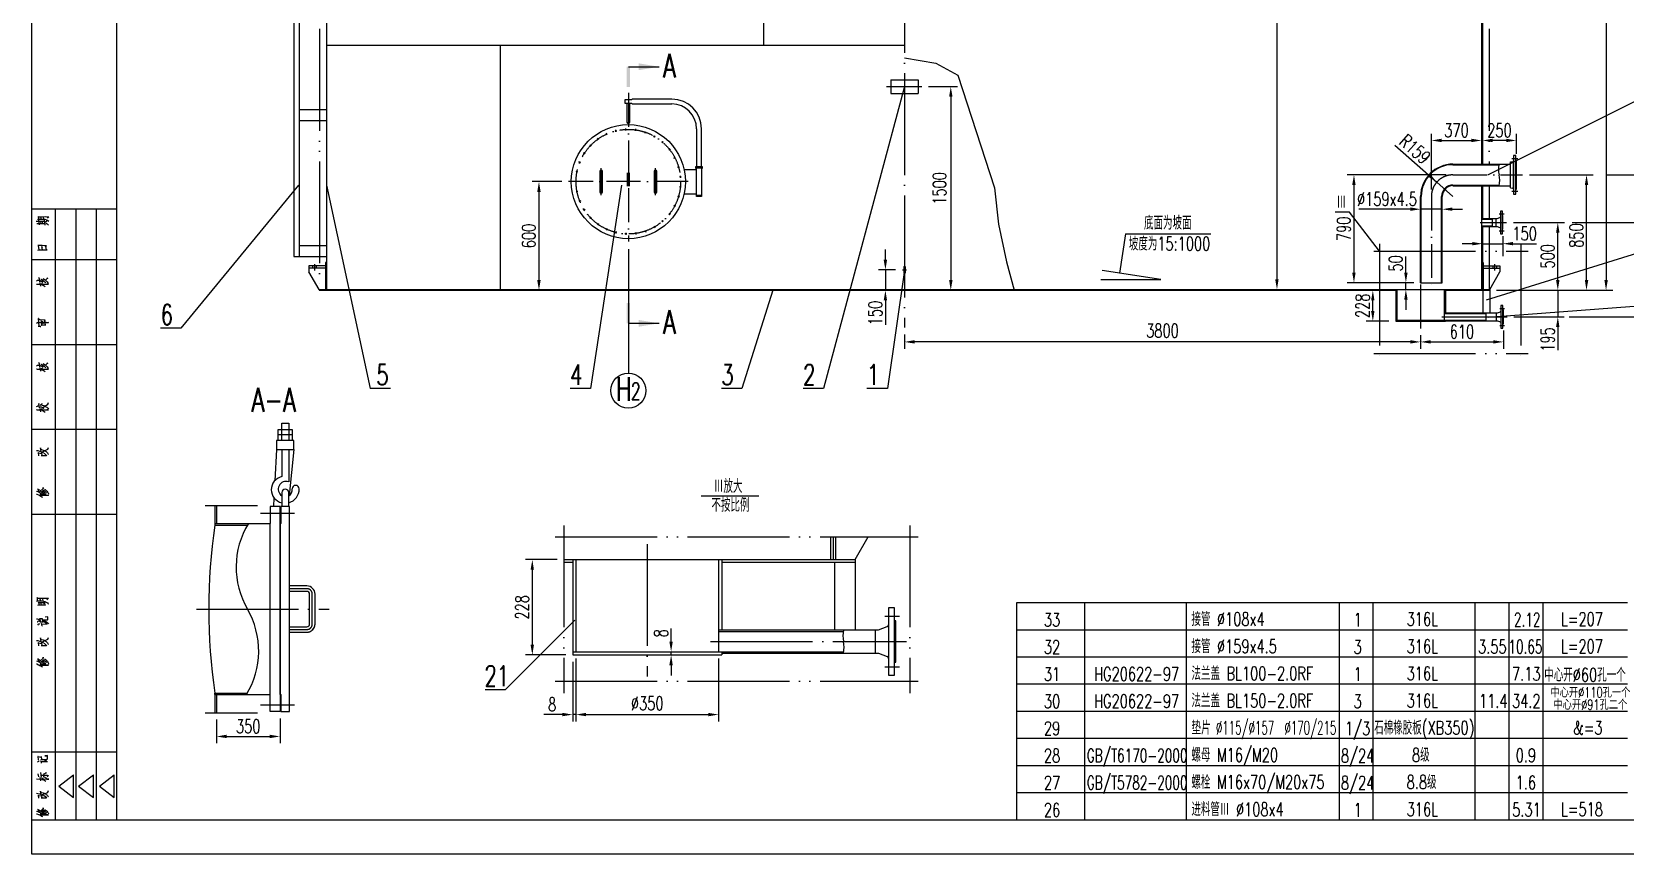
# Model space of a CAD drawing. Extents: x -6977 to 14023, y -4726 to 10124.
# Drawn here: x -6977 to 4755, y -4726 to 1328 of the extents above; entities that cross this region are included whole.
import ezdxf
from ezdxf.enums import TextEntityAlignment as Align

# ---------------------------------------------------------------- set-up
doc = ezdxf.new("R2010")
doc.units = 0
doc.header["$LTSCALE"] = 25
doc.header["$MEASUREMENT"] = 0
for name, pattern in [('DASHDOT-M', [36, 30, -3, 0, -3]), ('DASHDOT-S', [14, 10, -2, 0, -2]), ('DIVIDE-M', [39, 30, -3, 0, -3, 0, -3])]:
    doc.linetypes.add(name, pattern=pattern)
doc.layers.get('0').update_dxf_attribs({"linetype": 'CONTINUOUS'})
for name, color, linetype in [('CDR_DWG1', 4, 'CONTINUOUS'), ('CDR_DWG2', 2, 'CONTINUOUS'), ('CDR_DWG3', 1, 'DASHDOT-M'), ('CDR_DWG4', 3, 'DIVIDE-M'), ('CDR_TEXT', 7, 'CONTINUOUS')]:
    doc.layers.add(name, color=color, linetype=linetype)
doc.styles.add('HZ', font='ROMANS.shx', dxfattribs={"width": 0.7, "height": 100, "bigfont": 'HZ.shx'})

# ---------------------------------------------------------------- blocks, each defined once
blk = doc.blocks.new('TUQA')
at = {"color": 4, "linetype": 'Continuous'}
for p, q in [((-25, 180), (0, 180)), ((-18, 0), (-18, 180)), ((0, 165), (-24.85, 165)), ((0, 140), (-24.85, 140)), ((0, 115), (-24.85, 115)), ((0, 90), (-24.85, 90)), ((0, 20), (-24.85, 20)), ((0, 0), (-25, 0))]:
    blk.add_line(p, q, dxfattribs=at)
at = {"color": 7, "linetype": 'Continuous'}
for p, q in [((-12, 0), (-12, 180)), ((-6, 0), (-6, 180))]:
    blk.add_line(p, q, dxfattribs=at)
at = {"color": 1, "linetype": 'Continuous'}
for p, q in [((-17.08, 10), (-12.71, 13.35)), ((-17.08, 10), (-12.71, 6.65)), ((-12.71, 6.65), (-12.71, 13.35)), ((-11.26, 10), (-6.89, 13.35)), ((-11.26, 10), (-6.89, 6.65)), ((-6.89, 6.65), (-6.89, 13.35)), ((-5.11, 10), (-0.75, 13.35)), ((-5.11, 10), (-0.75, 6.65)), ((-0.75, 6.65), (-0.75, 13.35))]:
    blk.add_line(p, q, dxfattribs=at)
at = {"color": 7, "linetype": 'Continuous'}
for points in [[(-23.7, 176.39), (-23.53, 176.44), (-23.53, 176.44), (-21.25, 176.36)], [(-23.53, 175.69), (-23.35, 175.74), (-23.35, 175.74), (-21.17, 175.74)], [(-23.3, 176.96), (-22.98, 177.03), (-22.98, 177.03), (-22.33, 177.03), (-22.33, 177.03), (-21.63, 177.01), (-21.63, 177.01), (-21.2, 176.96), (-21.2, 176.96), (-20.73, 176.83), (-20.73, 176.83), (-20.44, 176.69), (-20.44, 176.69), (-20, 176.41)], [(-22.95, 177.03), (-23.09, 177.78), (-23.09, 177.78), (-23.18, 177.7), (-23.18, 177.7), (-22.27, 177.7), (-22.27, 177.7), (-22.22, 177.7), (-22.22, 177.7), (-20.9, 177.73), (-20.9, 177.73), (-20.41, 177.7), (-20.41, 177.7), (-20.12, 177.68), (-20.12, 177.68), (-20.03, 177.65), (-20.03, 177.65), (-20.41, 177.28), (-20.41, 177.28), (-20.15, 177.63)], [(-22.74, 175.3), (-22.92, 176.76)], [(-22.25, 175.77), (-22.33, 176.21)], [(-22.22, 177.06), (-22.3, 177.48)], [(-21.75, 175.79), (-21.84, 176.19)], [(-21.46, 177.01), (-21.46, 177.06), (-21.46, 177.06), (-21.55, 177.45)], [(-21.08, 175.22), (-21.31, 176.76), (-21.31, 176.76), (-21.34, 176.69), (-21.34, 176.69), (-21.25, 176.59)], [(-20.99, 176.19), (-20.64, 176.46), (-20.64, 176.46), (-20.5, 176.46), (-20.5, 176.46), (-20.76, 176.36)], [(-20.9, 175.79), (-20.76, 175.77), (-20.76, 175.77), (-20.47, 175.57), (-20.47, 175.57), (-20.26, 175.4), (-20.26, 175.4), (-20.12, 175.22)], [(-23.27, 167.87), (-22.98, 167.92), (-22.98, 167.92), (-22.33, 167.94), (-22.33, 167.94), (-21.66, 167.97), (-21.66, 167.97), (-21.57, 167.97), (-21.57, 167.97), (-21.11, 167.97), (-21.11, 167.97), (-20.5, 167.97), (-20.5, 167.97), (-20.7, 167.97), (-20.7, 167.97), (-20.88, 168.93), (-20.88, 168.93), (-20.67, 169.13), (-20.67, 169.13), (-20.93, 169.18), (-20.93, 169.18), (-21.28, 169.18), (-21.28, 169.18), (-21.95, 169.21), (-21.95, 169.21), (-22.65, 169.23), (-22.65, 169.23), (-23.24, 169.23), (-23.24, 169.23), (-23.15, 169.26), (-23.15, 169.26), (-22.95, 167.94)], [(-21.9, 167.97), (-22.07, 168.93), (-22.07, 168.93), (-22.1, 168.83), (-22.1, 168.83), (-21.98, 168.61)], [(-22.65, 158.41), (-22.89, 159.8), (-22.89, 159.8), (-22.92, 159.7), (-22.92, 159.7), (-22.83, 159.5)], [(-20.99, 159.03), (-20.5, 159.53), (-20.5, 159.53), (-20.26, 159.63), (-20.26, 159.63), (-20.55, 159.48)], [(-23.65, 157.77), (-23.5, 157.87), (-23.5, 157.87), (-23.53, 157.84), (-23.53, 157.84), (-20.09, 157.84), (-20.09, 157.84), (-20.35, 157.82), (-20.35, 157.82), (-20.64, 157.84)], [(-23.59, 158.83), (-23.3, 159.01), (-23.3, 159.01), (-23.18, 159.03), (-23.18, 159.03), (-23.09, 159.01)], [(-22.68, 158.91), (-22.51, 158.88), (-22.51, 158.88), (-21.81, 158.46), (-21.81, 158.46), (-21.78, 158.41), (-21.78, 158.41), (-21.98, 159.18)], [(-22.62, 158.21), (-22.45, 157.25)], [(-22.42, 157.87), (-21.95, 157.64), (-21.95, 157.64), (-21.6, 157.47), (-21.6, 157.47), (-21.34, 157.32), (-21.34, 157.32), (-21.08, 157.12)], [(-22.36, 159.33), (-22.22, 159.3), (-22.22, 159.3), (-21.78, 159.01), (-21.78, 159.01), (-21.75, 158.98), (-21.75, 158.98), (-21.46, 158.76), (-21.46, 158.76), (-21.17, 158.51), (-21.17, 158.51), (-20.9, 158.24)], [(-22.22, 157.87), (-21.87, 158.19)], [(-21.78, 159.5), (-21.57, 159.43), (-21.57, 159.43), (-21.11, 159.13), (-21.11, 159.13), (-20.82, 158.83), (-20.82, 158.83), (-20.5, 158.51), (-20.5, 158.51), (-20.26, 158.24), (-20.26, 158.24), (-20.09, 158.02)], [(-23.68, 146.41), (-23.38, 146.56), (-23.38, 146.56), (-23.18, 146.61)], [(-23.18, 145.52), (-22.92, 145.52), (-22.92, 145.52), (-22.71, 145.47), (-22.71, 145.47), (-22.51, 145.42), (-22.51, 145.42), (-22.36, 145.37)], [(-22.86, 145.52), (-23.03, 147.75), (-23.03, 147.75), (-23.12, 147.7), (-23.12, 147.7), (-22.65, 147.4)], [(-22.77, 146.51), (-22.71, 146.56), (-22.71, 146.56), (-20.06, 146.54), (-20.06, 146.54), (-20.32, 146.49), (-20.32, 146.49), (-20.64, 146.54)], [(-21.2, 147.11), (-21.05, 147.21), (-21.05, 147.21), (-22.45, 147.36), (-22.45, 147.36), (-22.33, 147.4), (-22.33, 147.4), (-22.13, 145.84)], [(-22.39, 145.74), (-22.13, 145.79), (-22.13, 145.79), (-20.85, 145.89), (-20.85, 145.89), (-21.08, 145.87), (-21.08, 145.87), (-21.2, 147.11), (-21.2, 147.11), (-21.23, 146.96), (-21.23, 146.96), (-21.17, 146.69)], [(-21.66, 146.09), (-21.78, 146.98)], [(-23.65, 132.77), (-23.5, 132.87), (-23.5, 132.87), (-23.53, 132.84), (-23.53, 132.84), (-20.09, 132.84), (-20.09, 132.84), (-20.35, 132.82), (-20.35, 132.82), (-20.64, 132.84)], [(-23.59, 133.83), (-23.3, 134.01), (-23.3, 134.01), (-23.18, 134.03), (-23.18, 134.03), (-23.09, 134.01)], [(-22.65, 133.41), (-22.89, 134.8), (-22.89, 134.8), (-22.92, 134.7), (-22.92, 134.7), (-22.83, 134.5)], [(-22.68, 133.91), (-22.51, 133.88), (-22.51, 133.88), (-21.81, 133.46), (-21.81, 133.46), (-21.78, 133.41), (-21.78, 133.41), (-21.98, 134.18)], [(-22.62, 133.21), (-22.45, 132.25)], [(-22.42, 132.87), (-21.95, 132.64), (-21.95, 132.64), (-21.6, 132.47), (-21.6, 132.47), (-21.34, 132.32), (-21.34, 132.32), (-21.08, 132.12)], [(-22.36, 134.33), (-22.22, 134.3), (-22.22, 134.3), (-21.78, 134.01), (-21.78, 134.01), (-21.75, 133.98), (-21.75, 133.98), (-21.46, 133.76), (-21.46, 133.76), (-21.17, 133.51), (-21.17, 133.51), (-20.9, 133.24)], [(-22.22, 132.87), (-21.87, 133.19)], [(-21.78, 134.5), (-21.57, 134.43), (-21.57, 134.43), (-21.11, 134.13), (-21.11, 134.13), (-20.82, 133.83), (-20.82, 133.83), (-20.5, 133.51), (-20.5, 133.51), (-20.26, 133.24), (-20.26, 133.24), (-20.09, 133.02)], [(-20.99, 134.03), (-20.5, 134.53), (-20.5, 134.53), (-20.26, 134.63), (-20.26, 134.63), (-20.55, 134.48)], [(-22.71, 121.44), (-22.92, 122.7), (-22.92, 122.7), (-22.95, 122.6), (-22.95, 122.6), (-22.89, 122.48)], [(-22.51, 122.23), (-22.19, 122.53), (-22.19, 122.53), (-22.04, 122.6), (-22.04, 122.6), (-21.87, 122.7)], [(-22.07, 122.21), (-21.84, 122.23), (-21.84, 122.23), (-21.43, 122.08), (-21.43, 122.08), (-21.11, 121.93), (-21.11, 121.93), (-20.85, 121.76), (-20.85, 121.76), (-20.64, 121.61), (-20.64, 121.61), (-20.44, 121.46), (-20.44, 121.46), (-20.26, 121.29), (-20.26, 121.29), (-20.09, 121.07)], [(-21.66, 121.54), (-21.6, 121.61), (-21.6, 121.61), (-20.26, 122.48), (-20.26, 122.48), (-20.23, 122.95), (-20.23, 122.95), (-20.32, 122.5), (-20.32, 122.5), (-20.44, 122.38)], [(-23.65, 121.81), (-23.38, 121.96), (-23.38, 121.96), (-23.21, 122.01), (-23.21, 122.01), (-23.03, 122.01)], [(-23.65, 120.79), (-23.47, 120.92), (-23.47, 120.92), (-23.53, 120.87), (-23.53, 120.87), (-20.09, 120.87), (-20.09, 120.87), (-20.29, 120.82), (-20.29, 120.82), (-20.58, 120.87)], [(-22.68, 121.21), (-22.48, 120.27)], [(-22.51, 121.76), (-22.27, 121.74), (-22.27, 121.74), (-21.87, 121.49), (-21.87, 121.49), (-21.57, 121.31), (-21.57, 121.31), (-21.46, 121.21)], [(-22.48, 120.87), (-22.07, 120.72), (-22.07, 120.72), (-21.72, 120.55), (-21.72, 120.55), (-21.4, 120.37), (-21.4, 120.37), (-21.11, 120.17)], [(-22.33, 120.89), (-21.95, 121.24)], [(-23.62, 108.88), (-23.27, 108.83), (-23.27, 108.83), (-22.8, 108.68), (-22.8, 108.68), (-22.3, 108.49), (-22.3, 108.49), (-21.98, 108.34), (-21.98, 108.34), (-21.75, 108.24), (-21.75, 108.24), (-21.55, 108.14)], [(-22.95, 107.25), (-23.09, 108.24), (-23.09, 108.24), (-23.18, 108.14), (-23.18, 108.14), (-22.16, 108.02), (-22.16, 108.02), (-22.16, 108.14), (-22.16, 108.14), (-22.04, 107.4), (-22.04, 107.4), (-22.3, 107.35), (-22.3, 107.35), (-21.98, 107.4), (-21.98, 107.4), (-20.67, 107.37)], [(-22.25, 108.49), (-22.42, 109.6), (-22.42, 109.6), (-22.45, 109.48), (-22.45, 109.48), (-22.39, 109.28)], [(-22.3, 109.11), (-22.13, 109.11), (-22.13, 109.11), (-21.66, 109.01), (-21.66, 109.01), (-21.4, 108.91), (-21.4, 108.91), (-21.17, 108.81), (-21.17, 108.81), (-20.96, 108.68), (-20.96, 108.68), (-20.76, 108.54), (-20.76, 108.54), (-20.55, 108.36), (-20.55, 108.36), (-20.41, 108.16), (-20.41, 108.16), (-20.26, 107.97), (-20.26, 107.97), (-20.2, 107.82), (-20.2, 107.82), (-20.15, 107.67)], [(-21.87, 108.36), (-21.84, 108.44), (-21.84, 108.44), (-20.26, 109.21), (-20.26, 109.21), (-20.23, 109.68), (-20.23, 109.68), (-20.32, 109.23), (-20.32, 109.23), (-20.5, 109.11)], [(-20.55, 107.3), (-21.34, 108.07)], [(-23.68, 96.04), (-23.5, 96.02), (-23.5, 96.02), (-23.03, 95.79), (-23.03, 95.79), (-22.98, 95.79), (-22.98, 95.79), (-22.62, 95.59), (-22.62, 95.59), (-22.33, 95.42), (-22.33, 95.42), (-22.1, 95.25), (-22.1, 95.25), (-21.9, 95.1)], [(-23.62, 96.93), (-23.18, 96.76), (-23.18, 96.76), (-22.83, 96.61), (-22.83, 96.61), (-22.57, 96.44), (-22.57, 96.44), (-22.51, 96.41), (-22.51, 96.41), (-22.3, 96.29)], [(-23.06, 96.71), (-23.03, 96.81), (-23.03, 96.81), (-23.15, 97.55), (-23.15, 97.55), (-23.21, 97.5), (-23.21, 97.5), (-22.8, 97.26), (-22.8, 97.26), (-22.45, 97.03), (-22.45, 97.03), (-22.22, 96.83), (-22.22, 96.83), (-22.01, 96.61), (-22.01, 96.61), (-21.81, 96.39), (-21.81, 96.39), (-21.69, 96.24)], [(-22.77, 96.61), (-22.74, 96.71), (-22.74, 96.71), (-21.69, 97.68), (-21.69, 97.68), (-21.72, 98), (-21.72, 98), (-21.72, 97.68), (-21.72, 97.68), (-21.84, 97.55)], [(-22.68, 95.69), (-20.12, 95.69), (-20.12, 95.69), (-20.35, 95.64), (-20.35, 95.64), (-20.79, 95.69)], [(-22.6, 96.07), (-20.9, 96.07), (-20.9, 96.07), (-21.11, 96.04), (-21.11, 96.04), (-21.25, 96.07)], [(-21.98, 97.03), (-21.9, 97.01), (-21.9, 97.01), (-21.87, 96.98), (-21.87, 96.98), (-21.63, 96.74), (-21.63, 96.74), (-21.43, 96.54), (-21.43, 96.54), (-21.28, 96.36)], [(-21.63, 97.23), (-21.52, 97.18), (-21.52, 97.18), (-21.46, 97.16), (-21.46, 97.16), (-21.17, 96.88), (-21.17, 96.88), (-21.14, 96.83), (-21.14, 96.83), (-20.99, 96.69), (-20.99, 96.69), (-20.85, 96.49), (-20.85, 96.49), (-20.7, 96.29)], [(-21.28, 97.45), (-21.08, 97.38), (-21.08, 97.38), (-20.79, 97.11), (-20.79, 97.11), (-20.55, 96.86), (-20.55, 96.86), (-20.41, 96.61), (-20.41, 96.61), (-20.23, 96.36), (-20.23, 96.36), (-20.12, 96.14), (-20.12, 96.14), (-20.06, 95.97)], [(-23.59, 64.51), (-23.27, 64.59), (-23.27, 64.59), (-22.6, 64.59), (-22.6, 64.59), (-22.04, 64.56), (-22.04, 64.56), (-21.6, 64.49), (-21.6, 64.49), (-21.2, 64.36), (-21.2, 64.36), (-20.76, 64.16), (-20.76, 64.16), (-20.44, 63.97), (-20.44, 63.97), (-20.2, 63.74), (-20.2, 63.74), (-20.15, 63.67)], [(-23.27, 64.61), (-23.3, 64.63), (-23.3, 64.63), (-23.38, 65.55), (-23.38, 65.55), (-23.5, 65.4), (-23.5, 65.4), (-23.3, 65.4), (-23.3, 65.4), (-21.14, 65.38), (-21.14, 65.38), (-20.73, 65.38), (-20.73, 65.38), (-20.44, 65.38), (-20.44, 65.38), (-20.12, 65.33), (-20.12, 65.33), (-20.64, 64.91)], [(-23.27, 63.3), (-22.95, 63.37), (-22.95, 63.37), (-21.02, 63.4), (-21.02, 63.4), (-21.25, 63.35), (-21.25, 63.35), (-21.28, 63.4), (-21.28, 63.4), (-21.37, 63.82), (-21.37, 63.82), (-21.11, 63.97), (-21.11, 63.97), (-21.23, 63.99), (-21.23, 63.99), (-22.19, 64.02), (-22.19, 64.02), (-23.15, 64.02), (-23.15, 64.02), (-23.03, 64.06), (-23.03, 64.06), (-23, 63.97), (-23, 63.97), (-22.95, 63.4)], [(-22.42, 64.61), (-22.42, 64.66), (-22.42, 64.66), (-22.54, 65.21), (-22.54, 65.21), (-22.57, 65.13), (-22.57, 65.13), (-22.54, 65.06)], [(-22.16, 63.42), (-22.25, 63.79), (-22.25, 63.79), (-22.25, 63.77)], [(-21.69, 64.56), (-21.72, 64.61), (-21.72, 64.61), (-21.81, 65.18), (-21.81, 65.18), (-21.84, 65.08), (-21.84, 65.08), (-21.75, 64.98)], [(-23.65, 59.28), (-23.47, 59.3), (-23.47, 59.3), (-22.57, 58.98)], [(-23.44, 58.36), (-23.38, 58.41), (-23.38, 58.41), (-23.03, 58.66), (-23.03, 58.66), (-22.8, 58.68)], [(-23.24, 57.45), (-22.95, 57.77), (-22.95, 57.77), (-22.8, 57.84), (-22.8, 57.84), (-22.98, 57.74)], [(-22.68, 58.34), (-22.51, 58.39), (-22.51, 58.39), (-21.57, 58.41), (-21.57, 58.41), (-21.75, 58.36), (-21.75, 58.36), (-21.87, 59.33), (-21.87, 59.33), (-21.87, 59.26), (-21.87, 59.26), (-22.68, 59.33), (-22.68, 59.33), (-22.65, 59.38), (-22.65, 59.38), (-22.51, 58.41)], [(-22.04, 57.1), (-22.01, 57.2), (-22.01, 57.2), (-22.16, 57.87), (-22.16, 57.87), (-22.22, 57.77), (-22.22, 57.77), (-20.47, 57.74), (-20.47, 57.74), (-20.47, 57.72), (-20.47, 57.72), (-21.28, 58.29)], [(-21.72, 58.98), (-21.52, 59.01), (-21.52, 59.01), (-20.64, 58.98), (-20.64, 58.98), (-20.41, 59.01), (-20.41, 59.01), (-20.29, 59.08), (-20.29, 59.08), (-20.26, 59.18), (-20.26, 59.18), (-20.26, 59.85), (-20.26, 59.85), (-21.08, 59.8)], [(-21.69, 58.66), (-21.43, 58.64), (-21.43, 58.64), (-21.08, 58.56), (-21.08, 58.56), (-20.7, 58.39), (-20.7, 58.39), (-20.5, 58.24), (-20.5, 58.24), (-20.23, 58.02), (-20.23, 58.02), (-20.06, 57.82)], [(-23.62, 52.93), (-23.27, 52.88), (-23.27, 52.88), (-22.8, 52.73), (-22.8, 52.73), (-22.3, 52.54), (-22.3, 52.54), (-21.98, 52.39), (-21.98, 52.39), (-21.75, 52.29), (-21.75, 52.29), (-21.55, 52.19)], [(-22.95, 51.3), (-23.09, 52.29), (-23.09, 52.29), (-23.18, 52.19), (-23.18, 52.19), (-22.16, 52.07), (-22.16, 52.07), (-22.16, 52.19), (-22.16, 52.19), (-22.04, 51.45), (-22.04, 51.45), (-22.3, 51.4), (-22.3, 51.4), (-21.98, 51.45), (-21.98, 51.45), (-20.67, 51.42)], [(-22.25, 52.54), (-22.42, 53.65), (-22.42, 53.65), (-22.45, 53.53), (-22.45, 53.53), (-22.39, 53.33)], [(-22.3, 53.16), (-22.13, 53.16), (-22.13, 53.16), (-21.66, 53.06), (-21.66, 53.06), (-21.4, 52.96), (-21.4, 52.96), (-21.17, 52.86), (-21.17, 52.86), (-20.96, 52.73), (-20.96, 52.73), (-20.76, 52.59), (-20.76, 52.59), (-20.55, 52.41), (-20.55, 52.41), (-20.41, 52.21), (-20.41, 52.21), (-20.26, 52.02), (-20.26, 52.02), (-20.2, 51.87), (-20.2, 51.87), (-20.15, 51.72)], [(-21.87, 52.41), (-21.84, 52.49), (-21.84, 52.49), (-20.26, 53.26), (-20.26, 53.26), (-20.23, 53.73), (-20.23, 53.73), (-20.32, 53.28), (-20.32, 53.28), (-20.5, 53.16)], [(-20.55, 51.35), (-21.34, 52.12)], [(-23.62, 46.93), (-23.18, 46.76), (-23.18, 46.76), (-22.83, 46.61), (-22.83, 46.61), (-22.57, 46.44), (-22.57, 46.44), (-22.51, 46.41), (-22.51, 46.41), (-22.3, 46.29)], [(-23.06, 46.71), (-23.03, 46.81), (-23.03, 46.81), (-23.15, 47.55), (-23.15, 47.55), (-23.21, 47.5), (-23.21, 47.5), (-22.8, 47.26), (-22.8, 47.26), (-22.45, 47.03), (-22.45, 47.03), (-22.22, 46.83), (-22.22, 46.83), (-22.01, 46.61), (-22.01, 46.61), (-21.81, 46.39), (-21.81, 46.39), (-21.69, 46.24)], [(-22.77, 46.61), (-22.74, 46.71), (-22.74, 46.71), (-21.69, 47.68), (-21.69, 47.68), (-21.72, 48), (-21.72, 48), (-21.72, 47.68), (-21.72, 47.68), (-21.84, 47.55)], [(-21.98, 47.03), (-21.9, 47.01), (-21.9, 47.01), (-21.87, 46.98), (-21.87, 46.98), (-21.63, 46.74), (-21.63, 46.74), (-21.43, 46.54), (-21.43, 46.54), (-21.28, 46.36)], [(-21.63, 47.23), (-21.52, 47.18), (-21.52, 47.18), (-21.46, 47.16), (-21.46, 47.16), (-21.17, 46.88), (-21.17, 46.88), (-21.14, 46.83), (-21.14, 46.83), (-20.99, 46.69), (-20.99, 46.69), (-20.85, 46.49), (-20.85, 46.49), (-20.7, 46.29)], [(-21.28, 47.45), (-21.08, 47.38), (-21.08, 47.38), (-20.79, 47.11), (-20.79, 47.11), (-20.55, 46.86), (-20.55, 46.86), (-20.41, 46.61), (-20.41, 46.61), (-20.23, 46.36), (-20.23, 46.36), (-20.12, 46.14), (-20.12, 46.14), (-20.06, 45.97)], [(-23.68, 46.04), (-23.5, 46.02), (-23.5, 46.02), (-23.03, 45.79), (-23.03, 45.79), (-22.98, 45.79), (-22.98, 45.79), (-22.62, 45.59), (-22.62, 45.59), (-22.33, 45.42), (-22.33, 45.42), (-22.1, 45.25), (-22.1, 45.25), (-21.9, 45.1)], [(-22.68, 45.69), (-20.12, 45.69), (-20.12, 45.69), (-20.35, 45.64), (-20.35, 45.64), (-20.79, 45.69)], [(-22.6, 46.07), (-20.9, 46.07), (-20.9, 46.07), (-21.11, 46.04), (-21.11, 46.04), (-21.25, 46.07)], [(-22.45, 17.81), (-22.01, 17.86), (-22.01, 17.86), (-21.02, 17.86), (-21.02, 17.86), (-20.7, 17.88), (-20.7, 17.88), (-20.55, 17.92), (-20.55, 17.92), (-20.47, 17.99), (-20.47, 17.99), (-20.41, 18.09), (-20.41, 18.09), (-20.38, 18.27), (-20.38, 18.27), (-20.35, 18.46), (-20.35, 18.46), (-20.44, 19), (-20.44, 19), (-21.2, 18.96), (-21.2, 18.96), (-20.44, 18.96)], [(-23.38, 17.04), (-23.15, 17.29), (-23.15, 17.29), (-23.03, 17.36), (-23.03, 17.36), (-22.89, 17.36), (-22.89, 17.36), (-23.09, 17.34)], [(-23.03, 17.77), (-23.18, 18.76), (-23.18, 18.76), (-23.27, 18.7), (-23.27, 18.7), (-22.22, 18.57), (-22.22, 18.57), (-22.22, 18.7), (-22.22, 18.7), (-22.13, 17.86)], [(-22.13, 16.8), (-22.27, 17.36), (-22.27, 17.36), (-22.36, 17.27), (-22.36, 17.27), (-20.67, 17.23), (-20.67, 17.23), (-20.5, 17.14), (-20.5, 17.14), (-21.31, 17.66)], [(-23.65, 12.12), (-20.58, 12.09), (-20.58, 12.09), (-20.03, 12.05), (-20.03, 12.05), (-20.32, 12.03), (-20.32, 12.03), (-20.64, 12.07)], [(-23, 12.78), (-23.18, 13.65)], [(-22.39, 11.62), (-22.57, 12.55)], [(-22.36, 12.12), (-22.01, 12.01), (-22.01, 12.01), (-21.6, 11.83), (-21.6, 11.83), (-21.23, 11.64), (-21.23, 11.64), (-20.93, 11.47)], [(-22.13, 12.59), (-22.33, 13.99)], [(-22.13, 13.15), (-21.95, 13.22), (-21.95, 13.22), (-20.5, 13.22), (-20.5, 13.22), (-20.17, 13.19), (-20.17, 13.19), (-20.06, 13.17), (-20.06, 13.17), (-20.52, 12.76), (-20.52, 12.76), (-20.12, 13.17)], [(-22.07, 12.16), (-21.69, 12.48)], [(-21.66, 12.87), (-21.55, 12.85), (-21.55, 12.85), (-20.67, 12.4)], [(-21.55, 13.5), (-20.96, 13.88), (-20.96, 13.88), (-20.73, 13.95), (-20.73, 13.95), (-21.11, 13.8)], [(-23.62, 7.91), (-23.27, 7.86), (-23.27, 7.86), (-22.8, 7.73), (-22.8, 7.73), (-22.3, 7.56), (-22.3, 7.56), (-21.98, 7.43), (-21.98, 7.43), (-21.75, 7.35), (-21.75, 7.35), (-21.55, 7.26)], [(-22.95, 6.48), (-23.09, 7.35), (-23.09, 7.35), (-23.18, 7.26), (-23.18, 7.26), (-22.16, 7.15), (-22.16, 7.15), (-22.16, 7.26), (-22.16, 7.26), (-22.04, 6.61), (-22.04, 6.61), (-22.3, 6.57), (-22.3, 6.57), (-21.98, 6.61), (-21.98, 6.61), (-20.67, 6.59)], [(-22.25, 7.56), (-22.42, 8.53), (-22.42, 8.53), (-22.45, 8.42), (-22.45, 8.42), (-22.39, 8.25)], [(-22.3, 8.1), (-22.13, 8.1), (-22.13, 8.1), (-21.66, 8.01), (-21.66, 8.01), (-21.4, 7.93), (-21.4, 7.93), (-21.17, 7.84), (-21.17, 7.84), (-20.96, 7.73), (-20.96, 7.73), (-20.76, 7.6), (-20.76, 7.6), (-20.55, 7.45), (-20.55, 7.45), (-20.41, 7.28), (-20.41, 7.28), (-20.26, 7.11), (-20.26, 7.11), (-20.2, 6.98), (-20.2, 6.98), (-20.15, 6.85)], [(-21.87, 7.45), (-21.84, 7.52), (-21.84, 7.52), (-20.26, 8.19), (-20.26, 8.19), (-20.23, 8.6), (-20.23, 8.6), (-20.32, 8.21), (-20.32, 8.21), (-20.5, 8.1)], [(-20.55, 6.53), (-21.34, 7.19)], [(-23.68, 1.91), (-23.5, 1.88), (-23.5, 1.88), (-23.03, 1.69), (-23.03, 1.69), (-22.98, 1.69), (-22.98, 1.69), (-22.62, 1.52), (-22.62, 1.52), (-22.33, 1.37), (-22.33, 1.37), (-22.1, 1.22), (-22.1, 1.22), (-21.9, 1.09)], [(-23.62, 2.68), (-23.18, 2.53), (-23.18, 2.53), (-22.83, 2.4), (-22.83, 2.4), (-22.57, 2.25), (-22.57, 2.25), (-22.51, 2.23), (-22.51, 2.23), (-22.3, 2.12)], [(-23.06, 2.49), (-23.03, 2.58), (-23.03, 2.58), (-23.15, 3.22), (-23.15, 3.22), (-23.21, 3.18), (-23.21, 3.18), (-22.8, 2.96), (-22.8, 2.96), (-22.45, 2.77), (-22.45, 2.77), (-22.22, 2.6), (-22.22, 2.6), (-22.01, 2.4), (-22.01, 2.4), (-21.81, 2.21), (-21.81, 2.21), (-21.69, 2.08)], [(-22.77, 2.4), (-22.74, 2.49), (-22.74, 2.49), (-21.69, 3.33), (-21.69, 3.33), (-21.72, 3.61), (-21.72, 3.61), (-21.72, 3.33), (-21.72, 3.33), (-21.84, 3.22)], [(-22.68, 1.6), (-20.12, 1.6), (-20.12, 1.6), (-20.35, 1.56), (-20.35, 1.56), (-20.79, 1.6)], [(-22.6, 1.93), (-20.9, 1.93), (-20.9, 1.93), (-21.11, 1.91), (-21.11, 1.91), (-21.25, 1.93)], [(-21.98, 2.77), (-21.9, 2.75), (-21.9, 2.75), (-21.87, 2.73), (-21.87, 2.73), (-21.63, 2.51), (-21.63, 2.51), (-21.43, 2.34), (-21.43, 2.34), (-21.28, 2.19)], [(-21.63, 2.94), (-21.52, 2.9), (-21.52, 2.9), (-21.46, 2.88), (-21.46, 2.88), (-21.17, 2.64), (-21.17, 2.64), (-21.14, 2.6), (-21.14, 2.6), (-20.99, 2.47), (-20.99, 2.47), (-20.85, 2.29), (-20.85, 2.29), (-20.7, 2.12)], [(-21.28, 3.14), (-21.08, 3.07), (-21.08, 3.07), (-20.79, 2.83), (-20.79, 2.83), (-20.55, 2.62), (-20.55, 2.62), (-20.41, 2.4), (-20.41, 2.4), (-20.23, 2.19), (-20.23, 2.19), (-20.12, 1.99), (-20.12, 1.99), (-20.06, 1.84)]]:
    blk.add_lwpolyline(points, dxfattribs=at)
blk = doc.blocks.new('JB582-1')
at = {"layer": 'CDR_DWG1'}
for p, q in [((23.2, 517), (63.2, 517)), ((23.2, 485), (23.2, 517)), ((33.2, 485), (33.2, 535)), ((33.2, 535), (53.2, 535)), ((53.2, 535), (53.2, 485)), ((63.2, 517), (63.2, 485)), ((17.6, 459), (13.2, 369.4)), ((43.2, 485), (17.6, 485)), ((17.6, 485), (17.6, 459)), ((17.6, 459), (68.1, 459)), ((63.2, 501), (23.2, 501)), ((33.2, 459), (33.2, 381)), ((68.1, 485), (43.2, 485)), ((53.2, 459), (53.2, 366)), ((68.1, 459), (54.4, 326.7)), ((68.1, 459), (68.1, 485)), ((33.2, 335), (33.2, 295)), ((53.2, 295), (53.2, 335)), ((10.8, 320.4), (9.6, 295))]:
    blk.add_line(p, q, dxfattribs=at)
for centre, radius, start, end in [((41.5, 343.5), 38.4, 102.5288, 257.4712), ((45.7, 344.8), 22.5, 70.56, 236.3099), ((43.2, 335), 10, 0, 180), ((43.4, 343.4), 20, 299.4471, 7.4228), ((43.2, 344.7), 40, 284.4479, 1.8123), ((73.2, 346), 10, 0, 180)]:
    blk.add_arc(centre, radius, start, end, dxfattribs=at)
blk = doc.blocks.new('MLF')
blk.add_line((180, 8), (0, 8))
at = {"color": 4}
for p, q in [((0, 8), (0, 0)), ((20, 8), (20, 0)), ((50, 8), (50, 0)), ((95, 8), (95, 0)), ((105, 8), (105, 0)), ((135, 8), (135, 0)), ((145, 8), (145, 0)), ((155, 8), (155, 0))]:
    blk.add_line(p, q, dxfattribs=at)

msp = doc.modelspace()

# ---------------------------------------------------------------- linework, layer by layer
for p, q in [((4614, 6150), (4614, -500)), ((2191, 5756), (2191, -494)), ((-552, 1136), (-321, 1097)), ((-321, 1097), (-159, 1010)), ((-159, 1010), (110, 179)), ((-374, 925), (-161, 925)), ((-211, 850), (-211, -500)), ((3744, 275), (4951, 878)), ((3059, 494), (3368, 221)), ((3328, 166), (3328, 578)), ((3403, 528), (3623, 528)), ((3879, 528), (3779, 528)), ((3954, 431), (3954, 578)), ((3437, 275), (2708, 275)), ((4050, 275), (4520, 275)), ((-4808, 200), (-4486, -1297)), ((-3075, 225), (-3293, 225)), ((-3243, 150), (-3243, -500)), ((110, 179), (140, -89)), ((2758, 200), (2758, -444)), ((3487, 116), (3368, 221)), ((4470, -500), (4470, 200)), ((3174, 22), (2793, 22)), ((3408, 22), (3249, 22)), ((3483, 22), (3558, 22)), ((140, -89), (200, -366)), ((3932, -75), (4309, -75)), ((1075, -159), (1031, -448)), ((1075, -159), (1705, -159)), ((3629, -232), (3554, -232)), ((3704, -232), (3854, -232)), ((3854, -176), (3854, -324)), ((3929, -232), (4103, -232)), ((4259, -500), (4259, -150)), ((-692, -350), (-692, -275)), ((3140, -444), (3140, -325)), ((3735, -646), (4951, -267)), ((-617, -425), (-742, -425)), ((-692, -425), (-692, -575)), ((200, -366), (257, -575)), ((1336, -495), (904, -428)), ((-3143, -575), (-3293, -575)), ((-679, -575), (-742, -575)), ((893, -495), (1275, -495)), ((1275, -495), (1336, -495)), ((3199, -519), (2708, -519)), ((2874, -575), (2847, -575)), ((3140, -569), (3140, -519)), ((3808, -575), (4520, -575)), ((3808, -575), (4664, -575)), ((4259, -575), (4259, -770)), ((-692, -650), (-692, -829)), ((2897, -728), (2897, -650)), ((3140, -644), (3140, -719)), ((3748, -773), (4951, -681)), ((3015, -803), (2847, -803)), ((3935, -770), (4305, -770)), ((-552, -900), (-552, -1005)), ((3248, -906), (3248, -1005)), ((3248, -906), (3248, -1005)), ((3858, -871), (3858, -1005)), ((4259, -845), (4259, -1015)), ((3173, -955), (-477, -955)), ((3323, -955), (3783, -955)), ((-4336, -1297), (-4486, -1297)), ((-3110, -2558), (-3342, -2558)), ((-3292, -3185), (-3292, -2633)), ((-2978, -3003), (-3490, -3514)), ((-2270, -3161), (-2270, -3064)), ((-3045, -3260), (-3342, -3260)), ((-2270, -3260), (-2270, -3236)), ((-2995, -3310), (-2995, -3749)), ((-2971, -3286), (-2971, -3749)), ((-2971, -3286), (-2971, -3749)), ((-2270, -3335), (-2270, -3410)), ((-1921, -3286), (-1921, -3749)), ((-3640, -3514), (-3490, -3514)), ((-5618, -3735), (-5618, -3910)), ((-5150, -3727), (-5150, -3910)), ((-3070, -3699), (-3208, -3699)), ((-2971, -3699), (-2995, -3699)), ((-2896, -3699), (-1996, -3699)), ((-2896, -3699), (-2821, -3699)), ((-5543, -3860), (-5225, -3860))]:
    msp.add_line(p, q)
msp.add_lwpolyline([(-6977, -4726), (-6977, 10124), (14023, 10124), (14023, -4726)], close=True)
at = {"color": 4}
msp.add_lwpolyline([(-6352, -4476), (-6352, 9874), (13773, 9874), (13773, -4476)], close=True, dxfattribs=at)
for points in [[(-552, 925), (-1148, -1297), (-1298, -1297)], [(-5013, 200), (-5879, -854), (-6029, -854)], [(-2635, 200), (-2864, -1297), (-3014, -1297)], [(-552, -427), (-678, -1297), (-828, -1297)], [(-1521, -573), (-1750, -1297), (-1900, -1297)]]:
    msp.add_lwpolyline(points)
for centre, start, end in [((-4855, -2613), 148.7068, 210), ((-5925, -3231), 328.7068, 30)]:
    msp.add_arc(centre, 618, start, end)
for points in [[(-223, 850), (-198, 850), (-211, 925)], [(3403, 541), (3403, 516), (3328, 528)], [(3623, 541), (3623, 516), (3698, 528)], [(3779, 541), (3779, 516), (3704, 528)], [(3879, 541), (3879, 516), (3954, 528)], [(2745, 200), (2770, 200), (2758, 275)], [(3320, 280), (3304, 261), (3368, 221)], [(4458, 200), (4483, 200), (4470, 275)], [(-3256, 150), (-3231, 150), (-3243, 225)], [(3174, 35), (3174, 10), (3249, 22)], [(3483, 35), (3483, 10), (3408, 22)], [(4246, -150), (4271, -150), (4259, -75)], [(3629, -219), (3629, -244), (3704, -232)], [(3929, -219), (3929, -244), (3854, -232)], [(-705, -350), (-680, -350), (-692, -425)], [(2745, -444), (2770, -444), (2758, -519)], [(3128, -444), (3153, -444), (3140, -519)], [(-3256, -500), (-3231, -500), (-3243, -575)], [(-705, -650), (-680, -650), (-692, -575)], [(-223, -500), (-198, -500), (-211, -575)], [(2178, -494), (2203, -494), (2191, -569)], [(2884, -650), (2909, -650), (2897, -575)], [(3128, -644), (3153, -644), (3140, -569)], [(4246, -500), (4271, -500), (4259, -575)], [(4458, -500), (4483, -500), (4470, -575)], [(4602, -500), (4627, -500), (4614, -575)], [(2884, -728), (2909, -728), (2897, -803)], [(4246, -845), (4271, -845), (4259, -770)], [(-477, -942), (-477, -967), (-552, -955)], [(3173, -942), (3173, -967), (3248, -955)], [(3323, -942), (3323, -967), (3248, -955)], [(3783, -942), (3783, -967), (3858, -955)], [(-3305, -2633), (-3280, -2633), (-3292, -2558)], [(-2283, -3161), (-2258, -3161), (-2270, -3236)], [(-3305, -3185), (-3280, -3185), (-3292, -3260)], [(-2283, -3335), (-2258, -3335), (-2270, -3260)], [(-3070, -3686), (-3070, -3711), (-2995, -3699)], [(-2896, -3686), (-2896, -3711), (-2971, -3699)], [(-2896, -3686), (-2896, -3711), (-2971, -3699)], [(-1996, -3686), (-1996, -3711), (-1921, -3699)], [(-5543, -3847), (-5543, -3872), (-5618, -3860)], [(-5225, -3847), (-5225, -3872), (-5150, -3860)]]:
    msp.add_solid(points)
at = {"layer": 'CDR_DWG1'}
for p, q in [((-5048, 7725), (-5048, -325)), ((-5008, 7725), (-5008, -325)), ((-4808, 6225), (-4808, -569)), ((3704, 6225), (3704, 354)), ((3698, 6215), (3698, 354)), ((-1587, 1231), (-1587, 3031)), ((-4808, 1231), (-552, 1231)), ((-3526, -569), (-3526, 1231)), ((-652, 975), (-452, 975)), ((-652, 975), (-652, 875)), ((-452, 975), (-452, 875)), ((-2562, 828), (-2612, 828)), ((-2612, 828), (-2612, 802)), ((-2557, 833), (-2562, 828)), ((-2265, 833), (-2557, 833)), ((-652, 875), (-452, 875)), ((-5008, 755), (-4808, 755)), ((-2612, 802), (-2562, 802)), ((-2595, 802), (-2595, 662)), ((-2575, 662), (-2575, 802)), ((-2562, 802), (-2557, 797)), ((-2557, 797), (-2265, 797)), ((-5008, 675), (-4808, 675)), ((-2683, 597), (-2669, 601)), ((-2674, 592), (-2678, 606)), ((-2611, 609), (-2597, 610)), ((-2603, 602), (-2604, 616)), ((-2537, 607), (-2524, 605)), ((-2532, 599), (-2530, 613)), ((-2466, 591), (-2453, 586)), ((-2462, 582), (-2457, 595)), ((-2083, 615), (-2083, 335)), ((-2047, 335), (-2047, 615)), ((-2869, 485), (-2859, 496)), ((-2859, 486), (-2869, 495)), ((-2814, 534), (-2803, 542)), ((-2805, 533), (-2813, 544)), ((-2752, 572), (-2739, 578)), ((-2742, 569), (-2748, 581)), ((-2399, 562), (-2387, 555)), ((-2396, 552), (-2389, 564)), ((-2339, 520), (-2328, 511)), ((-2338, 510), (-2329, 521)), ((-2936, 365), (-2949, 370)), ((-2945, 361), (-2940, 374)), ((-2903, 429), (-2915, 437)), ((-2913, 427), (-2905, 439)), ((-2288, 458), (-2277, 467)), ((-2287, 468), (-2278, 457)), ((-2249, 398), (-2237, 404)), ((-2246, 407), (-2240, 395)), ((3487, 354), (3910, 354)), ((3910, 370), (3925, 372)), ((3910, 180), (3910, 370)), ((3910, 195), (3910, 354)), ((3951, 417), (3932, 417)), ((3932, 417), (3932, 132)), ((3932, 177), (3932, 372)), ((3951, 132), (3951, 417)), ((3954, 381), (3951, 381)), ((3954, 169), (3954, 381)), ((-2957, 296), (-2970, 299)), ((-2965, 291), (-2962, 305)), ((-2795, 300), (-2795, 150)), ((-2775, 150), (-2775, 300)), ((-2395, 300), (-2395, 150)), ((-2375, 150), (-2375, 300)), ((-2223, 331), (-2209, 335)), ((-2218, 340), (-2214, 327)), ((-2209, 261), (-2195, 262)), ((-2203, 268), (-2201, 254)), ((-2175, 315), (-2085, 315)), ((-2040, 335), (-2090, 335)), ((-2090, 335), (-2090, 325)), ((-2090, 325), (-2085, 325)), ((-2045, 325), (-2085, 325)), ((-2085, 325), (-2085, 125)), ((-2045, 125), (-2045, 325)), ((-2045, 325), (-2040, 325)), ((-2040, 325), (-2040, 335)), ((3487, 350), (3826, 350)), ((-2963, 225), (-2977, 225)), ((-2970, 218), (-2970, 232)), ((-2957, 153), (-2970, 151)), ((-2962, 145), (-2965, 159)), ((-2223, 118), (-2209, 114)), ((-2214, 123), (-2218, 110)), ((-2209, 189), (-2195, 188)), ((-2201, 195), (-2203, 181)), ((-2175, 135), (-2085, 135)), ((-2085, 125), (-2045, 125)), ((-2083, 115), (-2083, 125)), ((-2047, 125), (-2047, 115)), ((3487, 200), (3826, 200)), ((3487, 195), (3910, 195)), ((3698, 195), (3698, -569)), ((3704, 195), (3704, -47)), ((3910, 180), (3925, 178)), ((3932, 132), (3951, 132)), ((3951, 169), (3954, 169)), ((-2936, 84), (-2949, 79)), ((-2940, 75), (-2945, 88)), ((-2903, 20), (-2915, 13)), ((-2905, 11), (-2913, 23)), ((-2249, 52), (-2237, 45)), ((-2240, 55), (-2246, 42)), ((-2047, 115), (-2083, 115)), ((3249, -519), (3249, 116)), ((3253, -519), (3253, 116)), ((3403, -519), (3403, 116)), ((3408, -519), (3408, 116)), ((3851, 7), (3836, 7)), ((3836, 7), (3836, -158)), ((3851, -158), (3851, 7)), ((-2859, -36), (-2869, -46)), ((-2859, -46), (-2869, -36)), ((-2803, -93), (-2814, -85)), ((-2805, -83), (-2813, -95)), ((-2387, -105), (-2399, -112)), ((-2396, -103), (-2389, -115)), ((-2328, -62), (-2339, -71)), ((-2338, -61), (-2329, -71)), ((-2288, -9), (-2277, -18)), ((-2278, -8), (-2287, -19)), ((3698, -47), (3804, -47)), ((3698, -50), (3776, -50)), ((3698, -100), (3776, -100)), ((3698, -104), (3804, -104)), ((3704, -104), (3704, -569)), ((3804, -104), (3804, -47)), ((3804, -47), (3812, -47)), ((3804, -104), (3812, -104)), ((3812, -47), (3833, -38)), ((3812, -104), (3833, -112)), ((3854, -24), (3851, -24)), ((3854, -126), (3854, -24)), ((-2739, -128), (-2752, -123)), ((-2742, -119), (-2748, -132)), ((-2669, -151), (-2683, -148)), ((-2674, -143), (-2678, -156)), ((-2597, -160), (-2611, -159)), ((-2603, -153), (-2604, -167)), ((-2524, -155), (-2537, -157)), ((-2532, -149), (-2530, -163)), ((-2453, -137), (-2466, -141)), ((-2462, -132), (-2457, -146)), ((3836, -158), (3851, -158)), ((3851, -126), (3854, -126)), ((-5048, -325), (-4808, -325)), ((-5008, -245), (-4808, -245)), ((-4937, -395), (-4937, -438)), ((-4814, -395), (-4937, -395)), ((-4814, -413), (-4937, -413)), ((-4862, -569), (-4937, -438)), ((-4910, -395), (-4910, -413)), ((-4883, -395), (-4883, -413)), ((-4814, -370), (-4814, -569)), ((-4808, -370), (-4814, -370)), ((-557, -400), (-557, -450)), ((-557, -400), (-547, -400)), ((-557, -450), (-547, -450)), ((-547, -400), (-547, -450)), ((3704, -370), (3710, -370)), ((3710, -370), (3710, -569)), ((3710, -395), (3833, -395)), ((3710, -413), (3833, -413)), ((3758, -569), (3833, -438)), ((3780, -395), (3780, -413)), ((3807, -395), (3807, -413)), ((3833, -395), (3833, -438)), ((-4862, -569), (3758, -569)), ((-4862, -569), (-4862, -575)), ((-4862, -575), (3065, -575)), ((3065, -569), (3065, -803)), ((3073, -569), (3073, -795)), ((3249, -519), (3408, -519)), ((3423, -569), (3423, -795)), ((3431, -569), (3431, -742)), ((3431, -575), (3758, -575)), ((3708, -575), (3708, -742)), ((3758, -569), (3758, -575)), ((3758, -575), (3758, -742)), ((3855, -688), (3840, -688)), ((3840, -688), (3840, -853)), ((3855, -853), (3855, -688)), ((3065, -795), (3431, -795)), ((3065, -803), (3431, -803)), ((3423, -742), (3808, -742)), ((3423, -745), (3730, -745)), ((3423, -795), (3730, -795)), ((3431, -795), (3431, -803)), ((3431, -799), (3808, -799)), ((3808, -799), (3808, -742)), ((3808, -742), (3816, -742)), ((3808, -799), (3816, -799)), ((3816, -742), (3837, -733)), ((3816, -799), (3837, -807)), ((3858, -719), (3855, -719)), ((3855, -821), (3858, -821)), ((3858, -821), (3858, -719)), ((3840, -853), (3855, -853)), ((-5630, -2159), (-5630, -2292)), ((-5618, -2159), (-5618, -2292)), ((-5150, -2167), (-5222, -2167)), ((-5222, -2167), (-5222, -2292)), ((-5150, -2292), (-5150, -2167)), ((-5080, -2167), (-5144, -2167)), ((-5144, -2167), (-5144, -2292)), ((-5080, -3677), (-5080, -2167)), ((-5630, -2292), (-5222, -2292)), ((-5630, -2292), (-5630, -2304)), ((-5630, -2304), (-5390, -2304)), ((-5222, -3552), (-5222, -2292)), ((-5150, -3552), (-5150, -2292)), ((-5144, -2292), (-5150, -2298)), ((-5150, -2298), (-5150, -3546)), ((-1096, -2389), (-1096, -2558)), ((-1078, -2389), (-1078, -2558)), ((-1060, -2389), (-1060, -2558)), ((-916, -2558), (-820, -2389)), ((-3060, -2558), (-916, -2558)), ((-3060, -2576), (-2995, -2576)), ((-2995, -2558), (-2995, -3260)), ((-2971, -2558), (-2971, -3236)), ((-1921, -2558), (-1921, -3236)), ((-1897, -2558), (-1897, -3075)), ((-1897, -2576), (-916, -2576)), ((-1066, -2576), (-1066, -3075)), ((-916, -2558), (-916, -2576)), ((-916, -2576), (-916, -3075)), ((-4952, -2752), (-5080, -2752)), ((-4952, -2792), (-5080, -2792)), ((-4932, -3032), (-4932, -2812)), ((-4892, -3032), (-4892, -2812)), ((-625, -2913), (-670, -2913)), ((-670, -2913), (-670, -3408)), ((-625, -3408), (-625, -2913)), ((-616, -3008), (-625, -3008)), ((-616, -3314), (-616, -3008)), ((-5080, -3052), (-4952, -3052)), ((-5080, -3092), (-4952, -3092)), ((-1921, -3075), (-766, -3075)), ((-1921, -3086), (-1000, -3086)), ((-766, -3246), (-766, -3075)), ((-766, -3075), (-742, -3075)), ((-742, -3075), (-680, -3050)), ((-2995, -3236), (-1897, -3236)), ((-2995, -3260), (-1897, -3260)), ((-1921, -3236), (-1000, -3236)), ((-1897, -3236), (-1897, -3260)), ((-1897, -3246), (-766, -3246)), ((-766, -3246), (-742, -3246)), ((-742, -3246), (-680, -3271)), ((-625, -3314), (-616, -3314)), ((-670, -3408), (-625, -3408)), ((-5630, -3540), (-5390, -3540)), ((-5630, -3552), (-5630, -3540)), ((-5630, -3552), (-5222, -3552)), ((-5630, -3552), (-5630, -3685)), ((-5618, -3552), (-5618, -3685)), ((-5222, -3677), (-5222, -3552)), ((-5150, -3546), (-5144, -3552)), ((-5150, -3552), (-5150, -3677)), ((-5144, -3552), (-5144, -3677)), ((-5150, -3677), (-5222, -3677)), ((-5144, -3677), (-5080, -3677))]:
    msp.add_line(p, q, dxfattribs=at)
msp.add_circle((-2585, 225), 420, dxfattribs=at)
for centre, radius, start, end in [((-2265, 615), 218, 360, 90), ((-2265, 615), 182, 360, 90), ((-2585, 662), 10, 180, 0), ((3487, 116), 238, 90, 180), ((3924, 379), 8, 276, 0), ((-2785, 300), 10, 0, 180), ((-2385, 300), 10, 0, 180), ((3487, 116), 234, 90, 180), ((-2785, 150), 10, 180, 0), ((-2385, 150), 10, 180, 0), ((3487, 116), 84, 90, 180), ((3487, 116), 79.5, 90, 180), ((3924, 170), 8, 0, 84), ((3831, -34), 5, 291.5953, 0), ((3831, -117), 5, 0, 68.4047), ((3835, -729), 5, 291.5953, 0), ((3835, -812), 5, 0, 68.4047), ((-1475, -2922), 4200, 171.5386, 188.4614), ((-4952, -2812), 60, 0, 90), ((-4952, -2812), 20, 0, 90), ((-4952, -3032), 60, 270, 0), ((-4952, -3032), 20, 270, 0), ((-685, -3037), 15, 291.5953, 0), ((-685, -3285), 15, 0, 68.4047)]:
    msp.add_arc(centre, radius, start, end, dxfattribs=at)
at = {"layer": 'CDR_DWG2'}
for p, q in [((-2584, 1071), (-2359, 1071)), ((4614, 275), (5193, 275)), ((2726, 1), (2620, 1)), ((2946, -286), (2726, 1)), ((4365, -75), (5193, -75)), ((-2585, -273), (-2585, -1184)), ((-2584, -818), (-2359, -818)), ((4343, -770), (5193, -770)), ((-2050, -2087), (-1623, -2087))]:
    msp.add_line(p, q, dxfattribs=at)
msp.add_circle((-2585, -1313), 129, dxfattribs=at)
for points in [[(-2359, 1071), (-2509, 1096), (-2509, 1046)], [(-2359, -818), (-2509, -793), (-2509, -843)]]:
    msp.add_solid(points, dxfattribs=at)
for points in [[(-2572, 1071), (-2597, 1071), (-2572, 921), (-2597, 921)], [(-2597, 191), (-2572, 191), (-2597, 291), (-2572, 291)], [(-2597, -818), (-2572, -818), (-2597, -668), (-2572, -668)]]:
    msp.add_trace(points, dxfattribs=at)
at = {"layer": 'CDR_DWG3', "linetype": 'DASHDOT-M'}
for p, q in [((-552, 7324), (-552, -850)), ((-684, 925), (-424, 925)), ((3686, -75), (3882, -75)), ((-4897, -383), (-4897, -428)), ((-567, -425), (-538, -425)), ((3793, -383), (3793, -428)), ((3248, -531), (3248, -856)), ((3404, -770), (3885, -770)), ((-2446, -2443), (-2446, -3419)), ((-5765, -2922), (-4789, -2922)), ((-1979, -3161), (-537, -3161))]:
    msp.add_line(p, q, dxfattribs=at)
at = {"layer": 'CDR_DWG3', "linetype": 'DASHDOT-S'}
for p, q in [((-2585, 878), (-2585, -215)), ((3921, 395), (3965, 395)), ((-2785, 125), (-2785, 325)), ((-2385, 125), (-2385, 325)), ((3487, 275), (4000, 275)), ((-2145, 225), (-3025, 225)), ((3921, 155), (3965, 155)), ((3328, 116), (3328, -539)), ((3827, -13), (3863, -13)), ((3827, -138), (3863, -138)), ((3831, -708), (3867, -708)), ((3831, -833), (3867, -833)), ((-5294, -2217), (-5006, -2217)), ((-4952, -2772), (-5080, -2772)), ((-4912, -3032), (-4912, -2812)), ((-697, -2973), (-589, -2973)), ((-5080, -3072), (-4952, -3072)), ((-697, -3348), (-589, -3348)), ((-5294, -3627), (-5006, -3627))]:
    msp.add_line(p, q, dxfattribs=at)
msp.add_circle((-2585, 225), 385, dxfattribs=at)
for centre, radius, start, end in [((3487, 116), 159, 90, 180), ((-4952, -2812), 40, 0, 90), ((-4952, -3032), 40, 270, 0), ((-4952, -3032), 60, 270, 0)]:
    msp.add_arc(centre, radius, start, end, dxfattribs=at)
at = {"layer": 'CDR_DWG4', "linetype": 'DIVIDE-M'}
for p, q in [((-4858, 6225), (-4858, -569)), ((3754, 6225), (3754, 354)), ((-5701, -2159), (-5316, -2159)), ((-5701, -3685), (-5316, -3685))]:
    msp.add_line(p, q, dxfattribs=at)
at = {"layer": 'CDR_DWG4'}
for p, q in [((3754, 195), (3754, -47)), ((3754, -104), (3754, -569)), ((2946, -232), (2946, -1108)), ((3986, -232), (3986, -1108)), ((2904, -286), (4040, -286)), ((2904, -1041), (4040, -1041)), ((-3060, -2306), (-3060, -3542)), ((-513, -2306), (-513, -3542)), ((-3124, -2389), (-450, -2389)), ((-3124, -3453), (-450, -3453))]:
    msp.add_line(p, q, dxfattribs=at)
at = {"layer": 'CDR_TEXT'}
for centre, radius, start, end in [((4013, 315), 191, 167.9753, 192.0247), ((3640, 235), 191, 347.9753, 12.0247), ((3843, -61), 68.4, 167.9753, 192.0247), ((3710, -89), 68.4, 347.9753, 12.0247), ((3797, -756), 68.4, 167.9753, 192.0247), ((3664, -784), 68.4, 347.9753, 12.0247), ((-800, -3118), 205, 167.9753, 192.0247), ((-1201, -3203), 205, 347.9753, 12.0247)]:
    msp.add_arc(centre, radius, start, end, dxfattribs=at)

# ---------------------------------------------------------------- block references
at = {"xscale": 25, "yscale": 25, "zscale": 25}
for name, p in [('TUQA', (-6352, -4476)), ('MLF', (273, -3076)), ('MLF', (273, -3276)), ('MLF', (273, -3476)), ('MLF', (273, -3676)), ('MLF', (273, -3876)), ('MLF', (273, -4076)), ('MLF', (273, -4276)), ('MLF', (273, -4476))]:
    msp.add_blockref(name, p, dxfattribs=at)
at = {"layer": 'CDR_DWG3', "linetype": 'DASHDOT-S', "xscale": 2.559322033898304, "yscale": 2.559322033898304, "zscale": 2.559322033898304}
msp.add_blockref('JB582-1', (-5222, -2922), dxfattribs=at)

# ---------------------------------------------------------------- texts
at = {"style": 'HZ'}
for s, height, width, p in [('接管 %%c108x4', 100, 0.7, (1561, -3046)), ('316L', 100, 0.7, (3146, -3046)), ('2.12', 100, 0.65, (3936, -3049)), ('L=207', 100, 0.7, (4282, -3046)), ('接管 %%c159x4.5', 100, 0.7, (1561, -3246)), ('316L', 100, 0.7, (3146, -3246)), ('3.55', 100, 0.7, (3672, -3249)), ('10.65', 100, 0.65, (3895, -3249)), ('L=207', 100, 0.7, (4282, -3246)), ('HG20622-97', 100, 0.7, (844, -3450)), ('法兰盖 BL100-2.0RF', 100, 0.7, (1561, -3446)), ('316L', 100, 0.7, (3146, -3446)), ('7.13', 100, 0.7, (3922, -3449)), ('中心开%%C60孔一个', 100, 0.7, (4159, -3456)), ('中心开%%C110孔一个', 75, 0.7, (4204, -3573)), ('HG20622-97', 100, 0.7, (844, -3650)), ('法兰盖 BL150-2.0RF', 100, 0.7, (1561, -3646)), ('316L', 100, 0.7, (3146, -3646)), ('11.4', 100, 0.7, (3679, -3649)), ('34.2', 100, 0.7, (3922, -3649)), ('中心开%%C91孔二个', 75, 0.7, (4226, -3663)), ('垫片 %%C115/%%C157  %%C170/215', 100, 0.55, (1561, -3846)), ('石棉橡胶板(XB350)', 100, 0.7, (2907, -3846)), ('&=3', 100, 0.7, (4372, -3846)), ('GB/T6170-2000', 100, 0.65, (791, -4050)), ('螺母 M16/M20', 100, 0.7, (1561, -4046)), ('8级', 100, 0.7, (3185, -4046)), ('0.9', 100, 0.7, (3949, -4049)), ('GB/T5782-2000', 100, 0.65, (791, -4250)), ('螺栓 M16x70/M20x75', 100, 0.7, (1561, -4246)), ('8.8级', 100, 0.7, (3146, -4246)), ('1.6', 100, 0.7, (3949, -4249)), ('进料管Ⅲ %%c108x4', 100, 0.7, (1561, -4446)), ('316L', 100, 0.7, (3146, -4446)), ('5.31', 100, 0.7, (3923, -4449)), ('L=518', 100, 0.7, (4282, -4446))]:
    msp.add_text(s, height=height, dxfattribs=dict(at, width=width)).set_placement(p)
at = {"char_height": 100, "attachment_point": 5, "style": 'HZ'}
for s, insert in [('\\A1;370', (3513, 603)), ('\\A1;250', (3829, 603)), ('%%c159x4.5', (3001, 97)), ('底面为坡面', (1387, -79)), ('\\A1;150', (4015, -157)), ('坡度为15:1000', (1400, -232)), ('3800', (1348, -872)), ('\\A1;610', (3553, -880)), ('8', (-3146, -3624)), ('%%c350', (-2446, -3616)), ('350', (-5384, -3785))]:
    msp.add_mtext(s, dxfattribs=dict(at, insert=insert))
for s, insert, rotation in [('\\A1;R159', (3207, 464), 318.5633), ('1500', (-294, 175), 90), ('600', (-3318, -175), 90), ('790', (2683, -122), 90), ('\\A1;850', (4395, -172), 90), ('\\A1;50', (3065, -377), 90), ('\\A1;500', (4184, -325), 90), ('\\A1;150', (-767, -742), 90), ('228', (2822, -689), 90), ('\\A1;195', (4184, -937), 90), ('228', (-3367, -2909), 90), ('8', (-2345, -3100), 90)]:
    msp.add_mtext(s, dxfattribs=dict(at, insert=insert, rotation=rotation))
at = {"layer": 'CDR_DWG1', "style": 'HZ', "width": 0.7}
for s, p in [('6', (-6029, -829)), ('5', (-4441, -1272)), ('4', (-3014, -1272)), ('3', (-1900, -1272)), ('2', (-1298, -1272)), ('1', (-828, -1272)), ('21', (-3644, -3489))]:
    msp.add_text(s, height=150, dxfattribs=at).set_placement(p)
at = {"layer": 'CDR_DWG2', "style": 'HZ', "width": 0.7}
for s, height, p in [('A', 175, (-2329, 991)), ('A', 175, (-2329, -895)), ('H', 175, (-2675, -1389)), ('2', 125, (-2568, -1381)), ('A-A', 175, (-5359, -1469))]:
    msp.add_text(s, height=height, dxfattribs=at).set_placement(p)
at = {"layer": 'CDR_DWG2', "char_height": 100, "attachment_point": 5, "style": 'HZ'}
for s, insert in [('Ⅲ', (2665, 74)), ('Ⅲ放大', (-1850, -2017)), ('不按比例', (-1833, -2156))]:
    msp.add_mtext(s, dxfattribs=dict(at, insert=insert))
at = {"layer": 'CDR_TEXT', "style": 'HZ', "width": 0.7}
for s, p in [('33', (535, -3051)), ('1', (2785, -3051)), ('32', (535, -3251)), ('3', (2785, -3251)), ('31', (535, -3451)), ('1', (2785, -3451)), ('30', (535, -3651)), ('3', (2785, -3651)), ('29', (535, -3851)), ('1/3', (2785, -3851)), ('28', (535, -4051)), ('8/24', (2785, -4051)), ('27', (535, -4251)), ('8/24', (2785, -4251)), ('26', (535, -4451)), ('1', (2785, -4451))]:
    msp.add_text(s, height=100, dxfattribs=at).set_placement(p, align=Align.CENTER)

doc.saveas('drawing.dxf')
